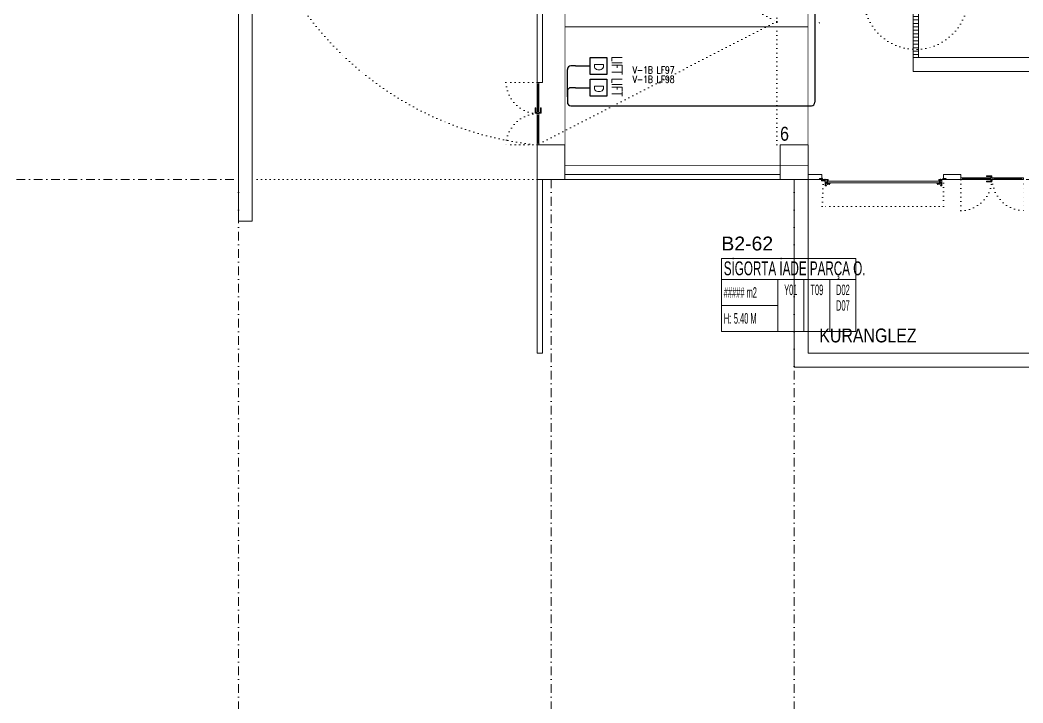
# Model space of a CAD drawing. Header units: metres. Extents: x -13621 to 152406, y -16073 to 22221.
# Drawn here: x -629 to 2259, y -1507 to 460 of the extents above; entities that cross this region are included whole.
import ezdxf
from ezdxf.enums import TextEntityAlignment as Align

# ---------------------------------------------------------------- set-up
doc = ezdxf.new("R2010")
doc.units = ezdxf.units.M
doc.header["$LTSCALE"] = 100
doc.header["$MEASUREMENT"] = 0
for name, pattern in [('DASHDOT2', [0.5, 0.25, -0.125, 0, -0.125]), ('DOT2', [0.125, 0, -0.125]), ('HIDDEN', [0.375, 0.25, -0.125]), ('HIDDEN2', [4.7625, 3.175, -1.5875])]:
    doc.linetypes.add(name, pattern=pattern)
doc.layers.get('0').update_dxf_attribs({"color": 9, "lineweight": 9})
for name, color, linetype, lineweight in [('00', 9, 'Continuous', 9), ('01', 9, 'Continuous', 9), ('06B', 9, 'Continuous', 9), ('06D', 9, 'Continuous', 9), ('10', 9, 'Continuous', 9), ('15', 9, 'Continuous', 9), ('20', 9, 'DOT2', 9), ('21', 9, 'Continuous', 9), ('21_mahal200', 9, 'Continuous', 9), ('24', 9, 'DASHDOT2', 9), ('Data  Tavan', 170, 'Continuous', 30), ('DATA YER', 30, 'Continuous', 30), ('E-DATA LIFT PRIZI', 7, 'Continuous', 30), ('E-YAZI', 7, 'Continuous', 30)]:
    doc.layers.add(name, color=color, linetype=linetype, lineweight=lineweight)
doc.styles.add('Arial', font='arial.ttf', dxfattribs={"height": 2.5})
doc.styles.add('E-YAZI', font='txttw.shx')
doc.styles.add('MuuM_TEXT-STANDART', font='ARIALN.TTF')

# ---------------------------------------------------------------- blocks, each defined once
blk = doc.blocks.new('p-akslar_yeni')
at = {"layer": '24'}
for points in [[(-2190, -8575), (6415, -8575)], [(6415, -8575), (6415, -11897.2)], [(7315, -8575), (7315, -11897.2)], [(8015, -8575), (8015, -11897.2)]]:
    blk.add_lwpolyline(points, dxfattribs=at)
blk = doc.blocks.new('E-DATA LIFT PRIZI')
at = {"layer": 'E-DATA LIFT PRIZI', "color": 2}
blk.add_line((0, 0), (0, 42), dxfattribs=at)
blk.add_lwpolyline([(-24.6, 89.6), (24.6, 89.6), (24.6, 42), (-24.6, 42)], close=True, dxfattribs=at)
at = {"layer": 'E-DATA LIFT PRIZI', "color": 2, "style": 'E-YAZI', "width": 0.7}
blk.add_text('LIFT', height=30, dxfattribs=at).set_placement((-28, 104.2))
at = {"layer": 'E-DATA LIFT PRIZI', "color": 2, "style": 'E-YAZI'}
blk.add_text('D', height=25.6, dxfattribs=at).set_placement((-8.8, 54.6))
blk = doc.blocks.new('2.bod.sitatik')
at = {"layer": '01'}
for points in [[(40, -8750), (0, -8750), (0, -2950), (40, -2950), (40, -8710), (40, -8710)], [(860, -8630), (940, -8630), (940, -8530), (860, -8530)], [(1560, -8630), (1640, -8630), (1640, -8530), (1560, -8530)]]:
    blk.add_lwpolyline(points, close=True, dxfattribs=at)
blk = doc.blocks.new('p-işyeri')
at = {"color": 0, "const_width": 2}
blk.add_lwpolyline([(200, 0), (200, 700), (-200, 700), (-200, 0)], close=True, dxfattribs=at)
blk = doc.blocks.new('P-KURANGLEZ')
at = {"layer": '01'}
blk.add_lwpolyline([(5355, -500), (5355, -540), (1600, -540), (1600, 0), (1640, 0), (1640, -500)], close=True, dxfattribs=at)
at = {"layer": '21', "style": 'MuuM_TEXT-STANDART'}
blk.add_text('KURANGLEZ', height=40, dxfattribs=at).set_placement((1672.4, -468.9))
blk = doc.blocks.new('p-ızgara')
at = {"layer": '06D'}
h = blk.add_hatch(dxfattribs=at)
h.set_pattern_fill('_USER', color=252, scale=10, angle=180, style=0, pattern_type=0)
h.set_pattern_definition([(180, (-7e-12, -8630), (-1e-15, -10), [])])
h.paths.add_polyline_path([(1942.5, -4975), (1942.5, -8278.5), (1957.5, -8278.5), (1957.5, -4975)])
blk.add_lwpolyline([(1942.5, -4975), (1942.5, -8278.5), (1957.5, -8278.5), (1957.5, -4975)], close=True, dxfattribs=at)
blk = doc.blocks.new('p-seksiyoonel kapı profil')
for p, q in [((-6.6, 4.1), (-6.8, 4.1)), ((-6.8, -13), (-6.8, 4.1)), ((-6.6, -13), (-6.6, 4.1)), ((-6.3, 4.4), (-6.3, 4.6)), ((-6.3, 4.6), (1, 4.6)), ((-6.3, 4.4), (1, 4.4)), ((-1.4, 1.3), (-1.8, 1.6)), ((-1.8, 1.6), (-1.8, -2.4)), ((-1.8, 1.6), (-1.8, -2.4)), ((-1.4, 1.3), (-1.4, -2.4)), ((-1.2, 1.2), (-1.2, -2.4)), ((-0.7, 1.6), (-1, 1.3)), ((-1, 1.3), (-1, -2.4)), ((-0.7, 1.6), (-0.7, -2.4)), ((-0.6, 1.6), (-0.6, -2.4)), ((0, 0), (33.9, 0)), ((0, 0), (0, 0)), ((1, 4.4), (1, 4.6)), ((1.3, 4.1), (1.5, 4.1)), ((1.3, 4.1), (1.3, 1.6)), ((1.5, 1.6), (1.3, 1.6)), ((1.5, 4.1), (1.5, 1.6)), ((-7.8, -4.2), (-7.8, -3.9)), ((-7.5, -3.9), (-7.8, -3.9)), ((-7.5, -4.2), (-7.8, -4.2)), ((-7.8, -4.2), (-7.1, -4.2)), ((-7.8, -4.2), (-7.8, -4.2)), ((-7.8, -6.5), (-7.8, -6.3)), ((-7.5, -6.3), (-7.8, -6.3)), ((-7.5, -6.5), (-7.8, -6.5)), ((-7.8, -6.6), (-7.8, -6.5)), ((-7.8, -6.6), (-7.1, -6.6)), ((-7.8, -8.9), (-7.8, -8.6)), ((-7.5, -8.6), (-7.8, -8.6)), ((-7.5, -8.9), (-7.8, -8.9)), ((-7.8, -8.9), (-7.1, -8.9)), ((-7.8, -8.9), (-7.8, -8.9)), ((-7.8, -11.3), (-7.8, -11)), ((-7.5, -11), (-7.8, -11)), ((-7.5, -11.3), (-7.8, -11.3)), ((-7.8, -11.3), (-7.1, -11.3)), ((-7.8, -11.3), (-7.8, -11.3)), ((-7.5, -3.9), (-6.8, -3.9)), ((-7.5, -4.2), (-7.5, -3.9)), ((-6.8, -4.2), (-7.5, -4.2)), ((-7.5, -6.3), (-6.8, -6.3)), ((-7.5, -6.5), (-7.5, -6.3)), ((-6.8, -6.5), (-7.5, -6.5)), ((-7.5, -8.6), (-6.8, -8.6)), ((-7.5, -8.9), (-7.5, -8.6)), ((-6.8, -8.9), (-7.5, -8.9)), ((-7.5, -11), (-6.8, -11)), ((-7.5, -11.3), (-7.5, -11)), ((-6.8, -11.3), (-7.5, -11.3)), ((-7.1, -3.4), (-6.8, -3.4)), ((-7.1, -3.6), (-7.1, -3.4)), ((-7.1, -3.6), (-7.1, -3.9)), ((-6.8, -3.6), (-7.1, -3.6)), ((-7.1, -4.2), (-7.1, -4.7)), ((-6.8, -4.7), (-7.1, -4.7)), ((-7.1, -5.8), (-6.8, -5.8)), ((-7.1, -6), (-7.1, -5.8)), ((-7.1, -6), (-7.1, -6.3)), ((-6.8, -6), (-7.1, -6)), ((-7.1, -6.5), (-7.1, -7.1)), ((-6.8, -7.1), (-7.1, -7.1)), ((-7.1, -8.1), (-6.8, -8.1)), ((-7.1, -8.4), (-7.1, -8.1)), ((-7.1, -8.4), (-7.1, -8.6)), ((-6.8, -8.4), (-7.1, -8.4)), ((-7.1, -8.9), (-7.1, -9.4)), ((-6.8, -9.4), (-7.1, -9.4)), ((-7.1, -10.5), (-6.8, -10.5)), ((-7.1, -10.7), (-7.1, -10.5)), ((-7.1, -10.7), (-7.1, -11)), ((-6.8, -10.7), (-7.1, -10.7)), ((-7.1, -11.3), (-7.1, -11.8)), ((-6.8, -11.8), (-7.1, -11.8)), ((-6.8, -3.6), (-6.8, -3.4)), ((-6.8, -3.6), (-6.8, -3.9)), ((-6.8, -4.7), (-6.8, -4.2)), ((-6.8, -6), (-6.8, -5.8)), ((-6.8, -6), (-6.8, -6.3)), ((-6.8, -7.1), (-6.8, -6.6)), ((-6.8, -8.4), (-6.8, -8.1)), ((-6.8, -8.4), (-6.8, -8.6)), ((-6.8, -9.4), (-6.8, -8.9)), ((-6.8, -10.7), (-6.8, -10.5)), ((-6.8, -10.7), (-6.8, -11)), ((-6.8, -11.8), (-6.8, -11.3)), ((-6.6, -13), (-6.8, -13)), ((-6.8, -13), (-6.8, -13)), ((-6.6, -3.9), (-3.5, -3.9)), ((-6.6, -4.2), (-3.5, -4.2)), ((-6.6, -6.3), (-3.5, -6.3)), ((-6.6, -6.5), (-3.5, -6.5)), ((-6.6, -8.7), (-3.5, -8.7)), ((-6.6, -8.9), (-3.5, -8.9)), ((-6.6, -11), (-3.5, -11)), ((-6.6, -11.3), (-3.5, -11.3)), ((-6.3, -13.3), (-6.3, -13.5)), ((-3.3, -13.3), (-6.3, -13.3)), ((-3.3, -13.5), (-6.3, -13.5)), ((-6.3, -13.5), (-5.7, -13.5)), ((-6.3, -13.5), (-6.3, -13.5)), ((-3.4, -4.3), (-6, -4.3)), ((-6, -6.1), (-6, -4.3)), ((-6, -4.7), (-6, -4.7)), ((-6, -5.5), (-6, -4.7)), ((-6, -5.7), (-6, -5.5)), ((-6, -5.7), (-6, -5.7)), ((-6, -6.1), (-3.4, -6.1)), ((-5.7, -13.5), (-5.5, -13.5)), ((-5.7, -13.5), (-5.7, -13.5)), ((-5.5, -13.5), (-5.5, -13.5)), ((-3.5, -3.9), (-3.5, -4.2)), ((-3.5, -6.3), (-3.5, -6.5)), ((-3.5, -8.7), (-3.5, -8.9)), ((-3.5, -11), (-3.5, -11.3)), ((-3.4, -6.1), (-3.4, -4.3)), ((-2.1, -4.4), (-3.4, -4.4)), ((-3.4, -6), (-0.6, -6)), ((-3.3, -13.3), (-3.3, -13.5)), ((-2.1, -2.5), (-2.1, -2.4)), ((-2.1, -2.4), (-0.6, -2.4)), ((-2.1, -2.5), (-0.6, -2.5)), ((-2.1, -4.8), (-2.1, -2.5)), ((-2.1, -4.8), (-0.6, -4.8)), ((-1.6, -3.4), (-1.7, -3.6)), ((-1.7, -3.6), (-1.7, -3.7)), ((-1.7, -3.6), (-1.7, -3.8)), ((-1.7, -3.7), (-1.7, -3.9)), ((-1.7, -3.8), (-1.6, -3.9)), ((-1.7, -3.9), (-1.6, -4)), ((-1.4, -3.3), (-1.6, -3.3)), ((-1.6, -3.3), (-1.6, -3.4)), ((-1.6, -3.8), (-1.4, -3.6)), ((-1.6, -3.9), (-1.5, -4)), ((-1.6, -4), (-1.5, -4.1)), ((-1.5, -4), (-1.4, -4)), ((-1.5, -4.1), (-1.4, -4.1)), ((-1.3, -3.2), (-1.4, -3.3)), ((-1.4, -3.3), (-1.4, -3.6)), ((-1.4, -4), (-1.2, -4.1)), ((-1.4, -4.1), (-1.2, -4.1)), ((-1.2, -3.2), (-1.3, -3.2)), ((-1.2, -3.2), (-1.2, -3.5)), ((-1, -3.3), (-1.2, -3.2)), ((-1.2, -4.1), (-1.1, -4)), ((-1.2, -4.1), (-1.1, -4.1)), ((-1.1, -4), (-1, -4)), ((-1.1, -4.1), (-1, -4.1)), ((-1, -3.3), (-1, -3.6)), ((-0.9, -3.3), (-1, -3.3)), ((-1, -3.6), (-0.8, -3.8)), ((-1, -4), (-0.9, -3.9)), ((-1, -4.1), (-0.9, -4)), ((-0.8, -3.4), (-0.9, -3.3)), ((-0.9, -3.9), (-0.8, -3.8)), ((-0.9, -4), (-0.8, -3.9)), ((-0.8, -3.6), (-0.8, -3.4)), ((-0.8, -3.7), (-0.8, -3.6)), ((-0.8, -3.8), (-0.8, -3.6)), ((-0.8, -3.9), (-0.8, -3.7)), ((-0.1, 0), (-0.6, 0)), ((-0.6, -2), (-0.6, 0)), ((-0.6, -0.6), (-0.6, -0.7)), ((-0.6, -1.7), (-0.6, -1.7)), ((-0.6, -2), (-0.1, -2)), ((-0.6, -2), (-0.6, -2.4)), ((-0.6, -2.4), (-0.6, -2.5)), ((-0.6, -2.4), (-0.1, -2.4)), ((-0.6, -2.5), (-0.6, -2.5)), ((-0.6, -3.2), (-0.6, -2.5)), ((-0.6, -2.5), (-0.2, -2.5)), ((-0.6, -4.8), (-0.6, -3.2)), ((-0.6, -3.2), (-0.5, -3.2)), ((-0.6, -5.8), (-0.6, -4.8)), ((-0.6, -4.8), (-0.5, -4.8)), ((-0.6, -4.8), (-0.6, -5.3)), ((-0.1, -5.3), (-0.6, -5.3)), ((-0.6, -9.6), (-0.6, -5.3)), ((-0.6, -5.8), (-0.6, -5.8)), ((-0.6, -6), (-0.6, -5.8)), ((-0.1, -9.6), (-0.6, -9.6)), ((-0.5, -3.2), (-0.4, -3.2)), ((-0.5, -4.8), (-0.5, -3.2)), ((-0.4, -4.8), (-0.5, -4.8)), ((-0.4, -3.1), (-0.3, -2.9)), ((-0.4, -3.2), (-0.4, -3.1)), ((-0.3, -4.8), (-0.4, -4.8)), ((-0.3, -2.7), (-0.2, -2.5)), ((-0.3, -2.9), (-0.3, -2.7)), ((-0.2, -4.8), (-0.3, -4.8)), ((-0.3, -4.8), (-0.3, -4.8)), ((-0.2, -2.5), (-0.2, -2.5)), ((-0.2, -2.5), (-0.1, -2.5)), ((-0.1, -4.8), (-0.2, -4.8)), ((-0.2, -4.8), (-0.2, -4.8)), ((-0.1, -5.8), (-0.2, -5.8)), ((-0.2, -5.8), (0.4, -5.8)), ((-0.1, -0.2), (-0.1, 0)), ((-0.1, -0.2), (0, -0.2)), ((-0.1, -5.3), (-0.1, -0.2)), ((-0.1, -2.5), (-0.1, -2.4)), ((-0.1, -2.5), (-0.1, -2.5)), ((-0.1, -4.8), (-0.1, -4.8)), ((-0.1, -4.8), (-0.1, -4.8)), ((-0.1, -5.3), (0, -5.3)), ((-0.1, -5.8), (-0.1, -5.3)), ((0.4, -5.8), (-0.1, -5.8)), ((0.1, -5.8), (-0.1, -5.8)), ((-0.1, -9.6), (-0.1, -5.8)), ((33.9, 0), (0, 0)), ((0, 0), (0, -0.4)), ((0, -0.4), (0, -0.5)), ((0, -0.5), (0, -0.6)), ((0, -0.6), (0, -0.6)), ((0, -0.6), (0, -0.9)), ((0, -0.9), (0, -0.9)), ((0, -0.9), (0, -0.9)), ((0, -0.9), (0, -1.5)), ((0, -1.5), (0, -1.6)), ((0, -1.6), (0, -2.1)), ((0, -2.1), (0, -2.2)), ((0, -2.2), (0, -2.3)), ((0, -2.3), (0, -2.7)), ((0, -2.7), (0, -3.1)), ((0, -3.1), (0, -3.2)), ((0, -3.2), (0, -3.4)), ((0, -3.4), (0, -4.5)), ((0, -4.5), (0, -4.5)), ((0, -4.5), (0, -4.5)), ((0, -4.5), (0, -4.8)), ((0, -4.8), (0, -4.8)), ((0, -4.8), (0, -4.9)), ((0, -4.9), (0, -5.1)), ((0, -5.1), (0, -5.4)), ((0, -5.4), (33.9, -5.4)), ((0.1, -5.8), (0.1, -5.4)), ((0.1, -5.8), (0.1, -5.9)), ((0.3, -5.8), (0.1, -5.8)), ((0.1, -5.8), (0.2, -5.8)), ((0.4, -5.9), (0.1, -5.9)), ((0.1, -5.9), (0.4, -5.9)), ((0.4, -6.6), (0.1, -6.6)), ((0.1, -7.6), (0.4, -7.6)), ((0.1, -8.7), (0.1, -8.3)), ((0.4, -8.3), (0.1, -8.3)), ((2.2, -8.7), (0.1, -8.7)), ((0.3, -5.8), (0.3, -5.4)), ((0.3, -5.8), (0.4, -5.8)), ((0.4, -5.4), (0.4, -5.5)), ((0.4, -5.8), (0.4, -5.4)), ((0.4, -5.5), (0.4, -5.5)), ((0.4, -5.5), (0.4, -5.6)), ((0.4, -5.6), (0.4, -5.7)), ((0.4, -5.7), (0.4, -5.8)), ((0.4, -8.4), (0.4, -5.8)), ((3.9, -5.8), (0.4, -5.8)), ((0.4, -8.4), (0.4, -5.8)), ((0.4, -5.8), (0.4, -5.8)), ((3.9, -8.4), (0.4, -8.4)), ((0.4, -8.4), (0.4, -8.4)), ((0.9, -7.1), (0.9, -7.2)), ((1, -7.1), (0.9, -7.1)), ((0.9, -7.2), (1, -7.4)), ((1, -7.4), (1.1, -7.6)), ((1.1, -7.6), (1.2, -7.8)), ((1.1, -9.2), (1.1, -8.7)), ((1.2, -9.2), (1.1, -9.2)), ((1.1, -9.2), (1.1, -9.2)), ((1.1, -9.2), (1.2, -9.2)), ((1.1, -9.2), (1.1, -9.2)), ((1.1, -9.2), (1.1, -9.2)), ((1.2, -9.2), (1.1, -9.2)), ((1.3, -6.8), (1.2, -7)), ((1.2, -7), (1.2, -7.2)), ((1.2, -7.2), (1.3, -7.4)), ((1.2, -7.8), (1.3, -8)), ((1.2, -9.2), (1.2, -8.7)), ((1.2, -9.2), (1.4, -9.2)), ((1.4, -9.2), (1.2, -9.2)), ((1.6, -9.2), (1.2, -9.2)), ((1.2, -9.2), (1.2, -9.2)), ((1.4, -6.4), (1.3, -6.6)), ((1.3, -6.6), (1.3, -6.8)), ((1.3, -7.1), (1.4, -6.9)), ((1.4, -7.3), (1.3, -7.1)), ((1.3, -7.4), (1.3, -7.6)), ((1.3, -7.6), (1.5, -7.8)), ((1.3, -8), (1.5, -8.1)), ((1.6, -6.2), (1.4, -6.4)), ((1.6, -6.5), (1.4, -6.6)), ((1.4, -6.7), (1.4, -6.6)), ((1.4, -6.6), (1.5, -6.9)), ((1.5, -6.6), (1.4, -6.6)), ((1.4, -6.9), (1.4, -6.7)), ((1.4, -6.9), (1.4, -6.7)), ((1.4, -7.1), (1.4, -6.9)), ((1.4, -7.3), (1.4, -7.1)), ((1.5, -7.5), (1.4, -7.3)), ((1.4, -7.5), (1.4, -7.3)), ((1.5, -7.7), (1.4, -7.5)), ((1.4, -9.2), (1.7, -9.2)), ((1.4, -9.2), (1.4, -9.2)), ((1.6, -9.2), (1.4, -9.2)), ((1.5, -6.5), (1.7, -6.3)), ((1.5, -6.6), (1.6, -6.5)), ((1.5, -6.6), (1.5, -6.5)), ((1.5, -6.6), (1.6, -6.5)), ((1.5, -6.9), (1.5, -6.6)), ((1.5, -6.9), (1.5, -7.2)), ((1.6, -7.1), (1.5, -6.9)), ((1.5, -7.2), (1.5, -7.2)), ((1.5, -7.2), (1.5, -7.5)), ((1.5, -7.7), (1.5, -7.5)), ((1.5, -7.5), (1.5, -7.8)), ((1.5, -7.7), (1.5, -7.7)), ((1.5, -7.8), (1.6, -8)), ((1.6, -7.8), (1.5, -7.8)), ((1.5, -7.8), (1.8, -7.9)), ((1.5, -8.1), (1.7, -8.2)), ((1.7, -6.1), (1.6, -6.2)), ((1.6, -6.5), (1.7, -6.3)), ((1.6, -6.5), (2, -6.3)), ((1.9, -6.3), (1.6, -6.5)), ((1.6, -6.8), (1.7, -6.7)), ((1.6, -6.9), (1.6, -6.8)), ((1.6, -7.1), (1.6, -6.9)), ((1.6, -7.2), (1.6, -7.1)), ((1.6, -7.2), (1.6, -7.1)), ((1.6, -7.5), (1.6, -7.2)), ((1.6, -7.3), (1.6, -7.2)), ((1.6, -7.4), (1.6, -7.3)), ((1.7, -7.6), (1.6, -7.4)), ((1.6, -7.8), (1.6, -7.5)), ((1.7, -7.9), (1.6, -7.8)), ((1.7, -7.9), (1.6, -7.8)), ((1.9, -7.9), (1.6, -7.8)), ((1.6, -8), (1.8, -8.1)), ((1.7, -9.2), (1.6, -9.2)), ((1.9, -6), (1.7, -6.1)), ((1.7, -6.3), (1.9, -6.2)), ((1.7, -6.3), (1.8, -6.2)), ((1.7, -6.6), (1.8, -6.4)), ((1.7, -6.7), (1.7, -6.6)), ((1.8, -7.7), (1.7, -7.6)), ((1.9, -8), (1.7, -7.9)), ((1.8, -8), (1.7, -7.9)), ((1.7, -8.2), (1.9, -8.3)), ((1.7, -9.2), (1.7, -8.7)), ((1.7, -9.2), (1.9, -9.2)), ((1.9, -9.2), (1.7, -9.2)), ((2, -9.2), (1.7, -9.2)), ((1.8, -6.2), (2, -6.1)), ((1.8, -6.4), (1.9, -6.4)), ((1.8, -7.8), (1.8, -7.7)), ((1.9, -7.9), (1.8, -7.8)), ((1.8, -7.9), (2.1, -8)), ((2, -8.1), (1.8, -8)), ((1.8, -8.1), (1.9, -8.2)), ((2.1, -5.9), (1.9, -6)), ((1.9, -6.2), (2.1, -6.1)), ((2, -6.2), (1.9, -6.3)), ((1.9, -6.4), (2, -6.3)), ((2, -7.9), (1.9, -7.9)), ((2.1, -8), (1.9, -7.9)), ((2.1, -8.1), (1.9, -8)), ((1.9, -8.2), (2.1, -8.3)), ((1.9, -8.3), (2.1, -8.3)), ((2.1, -9.2), (1.9, -9.2)), ((1.9, -9.2), (1.9, -9.2)), ((2, -9.2), (1.9, -9.2)), ((2.4, -5.9), (2, -6.2)), ((2, -6.1), (2.2, -6)), ((2, -6.3), (2.1, -6.2)), ((2, -6.3), (2.1, -6.2)), ((2, -6.9), (2.1, -6.8)), ((2.1, -6.9), (2, -7.1)), ((2, -7.1), (2, -6.9)), ((2, -7.1), (2, -7.2)), ((2, -7.2), (2, -7.1)), ((2, -7.2), (2.1, -7.3)), ((2, -7.4), (2, -7.2)), ((2.1, -7.5), (2, -7.4)), ((2.1, -8), (2, -7.9)), ((2.2, -8.2), (2, -8.1)), ((2.1, -9.2), (2, -9.2)), ((2.3, -5.9), (2.1, -5.9)), ((2.1, -6.2), (2.4, -5.9)), ((2.1, -6.1), (2.3, -6)), ((2.1, -6.2), (2.2, -6.1)), ((2.1, -6.8), (2.2, -6.6)), ((2.3, -6.7), (2.1, -6.8)), ((2.1, -6.8), (2.1, -6.9)), ((2.1, -7.3), (2.2, -7.5)), ((2.3, -7.6), (2.1, -7.5)), ((2.1, -8), (2.1, -8)), ((2.1, -8), (2.1, -8)), ((2.1, -8), (2.4, -8.1)), ((2.4, -8.1), (2.1, -8)), ((2.3, -8), (2.1, -8)), ((2.3, -8.2), (2.1, -8.1)), ((2.1, -8.3), (2.4, -8.3)), ((2.1, -8.3), (2.2, -8.3)), ((2.1, -9.2), (2.1, -8.7)), ((2.1, -9.2), (2.1, -9.2)), ((2.2, -6), (2.3, -6)), ((2.2, -6.1), (2.3, -6.1)), ((2.2, -6.6), (2.3, -6.5)), ((2.2, -7.5), (2.3, -7.5)), ((2.5, -8.2), (2.2, -8.2)), ((2.2, -8.7), (2.2, -8.4)), ((4.6, -8.7), (2.2, -8.7)), ((2.4, -5.9), (2.3, -5.9)), ((2.3, -6), (2.3, -6)), ((2.3, -6.1), (2.5, -6.1)), ((2.3, -6.5), (2.5, -6.5)), ((2.5, -6.6), (2.3, -6.6)), ((2.4, -6.6), (2.3, -6.7)), ((2.3, -7.5), (2.5, -7.6)), ((2.3, -7.6), (2.5, -7.6)), ((2.4, -7.7), (2.3, -7.6)), ((2.4, -8.1), (2.3, -8)), ((2.5, -8.2), (2.3, -8.2)), ((2.5, -5.9), (2.4, -5.9)), ((2.4, -5.9), (2.4, -5.9)), ((2.4, -5.9), (2.7, -6.1)), ((2.5, -6.6), (2.4, -6.6)), ((2.6, -7.7), (2.4, -7.7)), ((2.4, -8.1), (2.6, -8.2)), ((2.7, -8.2), (2.4, -8.1)), ((2.5, -8.1), (2.4, -8.1)), ((2.4, -8.3), (2.6, -8.3)), ((2.7, -5.9), (2.5, -5.9)), ((2.5, -6), (2.7, -6)), ((2.5, -6.1), (2.6, -6.1)), ((2.5, -6.5), (2.6, -6.5)), ((2.5, -6.5), (2.5, -6.5)), ((2.5, -6.5), (2.7, -6.6)), ((2.5, -6.5), (2.6, -6.5)), ((2.5, -6.5), (2.6, -6.5)), ((2.7, -6.6), (2.5, -6.6)), ((2.7, -6.6), (2.5, -6.6)), ((2.5, -7.6), (2.7, -7.6)), ((2.5, -7.6), (2.6, -7.6)), ((2.7, -7.6), (2.5, -7.7)), ((2.6, -7.7), (2.5, -7.7)), ((2.5, -7.7), (2.5, -7.7)), ((2.6, -7.7), (2.5, -7.7)), ((2.7, -8.1), (2.5, -8.1)), ((2.5, -8.2), (2.5, -8.2)), ((2.6, -6.1), (2.7, -6.1)), ((2.6, -6.5), (2.8, -6.6)), ((2.6, -6.5), (2.8, -6.5)), ((2.6, -6.5), (2.7, -6.5)), ((2.6, -7.6), (2.8, -7.5)), ((2.8, -7.6), (2.6, -7.7)), ((2.8, -7.6), (2.6, -7.7)), ((2.7, -7.7), (2.6, -7.7)), ((2.7, -8.2), (2.6, -8.2)), ((2.6, -8.3), (2.7, -8.3)), ((2.9, -6), (2.7, -5.9)), ((2.7, -6), (2.9, -6.1)), ((2.7, -6.1), (2.9, -6.1)), ((2.7, -6.1), (3, -6.2)), ((2.7, -6.5), (2.9, -6.6)), ((2.7, -6.6), (2.7, -6.6)), ((2.8, -6.7), (2.7, -6.6)), ((2.7, -6.6), (2.8, -6.7)), ((2.8, -7.5), (2.7, -7.6)), ((2.7, -7.6), (2.7, -7.6)), ((2.9, -7.6), (2.7, -7.7)), ((2.8, -8.1), (2.7, -8.1)), ((2.9, -8.2), (2.7, -8.3)), ((2.8, -8.2), (2.7, -8.2)), ((2.7, -8.3), (2.7, -8.3)), ((2.8, -6.5), (2.9, -6.6)), ((2.8, -6.7), (2.8, -6.6)), ((2.8, -6.6), (2.9, -6.7)), ((2.9, -6.8), (2.8, -6.7)), ((2.8, -6.7), (2.9, -6.7)), ((2.9, -7.4), (2.8, -7.5)), ((2.8, -7.6), (2.8, -7.5)), ((2.8, -7.5), (2.8, -7.5)), ((2.8, -7.5), (2.9, -7.5)), ((2.9, -7.5), (2.8, -7.6)), ((2.9, -7.5), (2.8, -7.6)), ((3.1, -7.9), (2.8, -8.2)), ((2.9, -8), (2.8, -8.1)), ((2.9, -8.1), (2.8, -8.2)), ((3.1, -6.1), (2.9, -6)), ((2.9, -6.1), (3.1, -6.2)), ((2.9, -6.1), (3, -6.2)), ((2.9, -6.6), (3, -6.7)), ((2.9, -6.6), (3, -6.7)), ((2.9, -6.7), (3, -6.8)), ((3, -6.9), (2.9, -6.8)), ((2.9, -7.5), (3, -7.3)), ((3, -7.4), (2.9, -7.5)), ((3, -7.4), (2.9, -7.5)), ((3, -7.5), (2.9, -7.6)), ((3.3, -8), (2.9, -8.2)), ((3.1, -8), (2.9, -8.1)), ((3, -8), (2.9, -8)), ((3, -6.2), (3.1, -6.2)), ((3, -6.2), (3, -6.2)), ((3, -6.2), (3.3, -6.3)), ((3, -6.7), (3.1, -6.9)), ((3, -6.7), (3, -6.9)), ((3, -6.8), (3.1, -6.9)), ((3, -7.1), (3, -6.9)), ((3, -6.9), (3.1, -7)), ((3, -7.2), (3, -7.1)), ((3.1, -7.1), (3, -7.3)), ((3, -7.3), (3, -7.2)), ((3.1, -7.2), (3, -7.4)), ((3, -7.3), (3, -7.4)), ((3.1, -7.4), (3, -7.5)), ((3.1, -7.9), (3, -8)), ((3.2, -6.2), (3.1, -6.1)), ((3.1, -6.2), (3.3, -6.3)), ((3.1, -6.2), (3.2, -6.3)), ((3.1, -6.9), (3.1, -7.1)), ((3.1, -6.9), (3.2, -7)), ((3.2, -7), (3.1, -7.2)), ((3.1, -7), (3.1, -7.2)), ((3.1, -7.2), (3.1, -7.4)), ((3.2, -7.8), (3.1, -7.9)), ((3.3, -7.8), (3.1, -7.9)), ((3.3, -7.9), (3.1, -8)), ((3.2, -6.3), (3.3, -6.4)), ((3.3, -7.7), (3.2, -7.8)), ((3.3, -6.2), (3.4, -6.4)), ((3.3, -6.3), (3.5, -6.4)), ((3.3, -6.4), (3.4, -6.5)), ((3.4, -7.6), (3.3, -7.7)), ((3.6, -7.6), (3.3, -7.8)), ((3.5, -7.7), (3.3, -8)), ((3.4, -7.8), (3.3, -7.9)), ((3.4, -6.5), (3.4, -6.6)), ((3.4, -6.6), (3.5, -6.7)), ((3.5, -7.5), (3.4, -7.6)), ((3.5, -6.4), (3.5, -6.7)), ((3.5, -6.5), (3.6, -6.9)), ((3.5, -6.7), (3.6, -6.9)), ((3.5, -6.7), (3.5, -6.9)), ((3.5, -6.7), (3.6, -7)), ((3.5, -6.9), (3.6, -7)), ((3.6, -7.3), (3.5, -7.4)), ((3.5, -7.4), (3.5, -7.5)), ((3.5, -7.6), (3.5, -7.7)), ((3.6, -6.9), (3.6, -7.3)), ((3.6, -6.9), (3.6, -7.1)), ((3.6, -7), (3.6, -7.1)), ((3.6, -7), (3.6, -7)), ((3.6, -7), (3.6, -7.3)), ((3.6, -7.1), (3.6, -7.2)), ((3.6, -7.1), (3.6, -7.3)), ((3.6, -7.3), (3.6, -7.4)), ((3.6, -7.3), (3.6, -7.6)), ((3.9, -5.5), (3.9, -5.4)), ((3.9, -5.6), (3.9, -5.5)), ((3.9, -5.5), (3.9, -5.5)), ((3.9, -5.7), (3.9, -5.6)), ((3.9, -5.8), (3.9, -5.7)), ((3.9, -8.4), (3.9, -5.8)), ((3.9, -5.8), (4, -5.8)), ((3.9, -7.6), (6.1, -7.6)), ((3.9, -8.3), (6.1, -8.3)), ((3.9, -9.2), (3.9, -8.7)), ((3.9, -9.2), (4, -9.2)), ((4, -9.2), (3.9, -9.2)), ((4.1, -9.2), (3.9, -9.2)), ((4, -5.8), (4, -5.4)), ((4, -5.8), (4, -7.6)), ((8.9, -5.8), (4, -5.8)), ((4.1, -9.2), (4, -9.2)), ((4, -9.2), (4.1, -9.2)), ((4, -9.2), (4, -9.2)), ((4.1, -9.2), (4.1, -8.7)), ((4.1, -9.2), (4.4, -9.2)), ((4.4, -9.2), (4.1, -9.2)), ((4.6, -9.2), (4.1, -9.2)), ((4.1, -9.2), (4.1, -9.2)), ((4.4, -9.2), (4.6, -9.2)), ((4.4, -9.2), (4.4, -9.2)), ((4.6, -9.2), (4.4, -9.2)), ((4.6, -8.3), (4.6, -9.7)), ((5.7, -9.7), (4.6, -9.7)), ((5.7, -9.7), (5.7, -8.3)), ((5.9, -8.7), (5.7, -8.7)), ((5.9, -8.7), (5.9, -8.3)), ((6.1, -7.6), (6.1, -8.3)), ((6.1, -7.6), (6.6, -7.6)), ((6.1, -8.3), (6.6, -8.3)), ((6.3, -7.6), (6.3, -5.8)), ((8, -5.8), (6.6, -5.8)), ((6.6, -5.8), (8.1, -5.8)), ((6.6, -7.6), (6.6, -8.3)), ((6.8, -5.8), (6.8, -5.9)), ((7.8, -5.9), (6.8, -5.9)), ((6.8, -5.9), (7.8, -5.9)), ((7.8, -5.9), (7.8, -5.8)), ((8.9, -5.8), (8.9, -5.4))]:
    blk.add_line(p, q)
for centre, radius, start, end in [((-6.3, 4.1), 0.473, 90, 180), ((-6.3, 4.1), 0.236, 90, 180), ((-1.2, 1.5), 0.295, 225, 269.1856), ((-1.2, 1.5), 0.295, 270.3711, 314.3764), ((1, 4.1), 0.473, 0, 90), ((1, 4.1), 0.236, 0, 90), ((-6.8, -3.9), 0.0295, 180, 258.463), ((-6.8, -4.2), 0.0295, 101.537, 180), ((-6.8, -6.3), 0.0295, 180, 258.463), ((-6.8, -6.6), 0.0295, 101.537, 180), ((-6.8, -8.6), 0.0295, 180, 258.463), ((-6.8, -8.9), 0.0295, 101.537, 180), ((-6.8, -11), 0.0295, 180, 258.463), ((-6.8, -11.3), 0.0295, 101.537, 180), ((-6.3, -13), 0.473, 180, 270), ((-6.3, -13), 0.473, 180, 270), ((-6.3, -13), 0.236, 180, 270), ((-1.2, -3.8), 0.295, 90.8144, 135), ((-1.2, -3.8), 0.295, 45.6236, 89.6289), ((-0.1, -5.3), 0.472, 180, 270), ((-0.1, -5.8), 0.0295, 180, 270), ((0.1, -7.1), 0.502, 90, 116.3511), ((0.1, -7.1), 0.502, 243.6489, 270), ((0.1, -5.9), 0.0177, 180, 270), ((6.6, -5.8), 0.0295, 180, 270), ((6.8, -5.9), 0.0177, 180, 270), ((7.8, -5.9), 0.0177, 270, 0), ((8, -5.8), 0.0295, 270, 0)]:
    blk.add_arc(centre, radius, start, end)
blk = doc.blocks.new('çelik dübel')
at = {"layer": '10', "linetype": 'HIDDEN', "ltscale": 7}
for p, q in [((-87, -2), (-85, 2)), ((-85, -6), (-85, 2)), ((-68, 2), (-85, 2)), ((-75, -6), (-75, 2)), ((-70, -6), (-70, 2)), ((-68, 3), (-58, 2)), ((-68, -7), (-68, 3)), ((-58, -6), (-58, 2)), ((-53, 2), (-58, 2)), ((-8, 2), (-58, 2)), ((-53, -6), (-53, 2)), ((-25, -6), (-25, 2)), ((-25, -6), (-24, 2)), ((-23, -6), (-22, 2)), ((-21, -6), (-20, 2)), ((-19, -6), (-18, 2)), ((-17, -6), (-16, 2)), ((-85, -6), (-87, -2)), ((-68, -6), (-85, -6)), ((-68, -7), (-58, -6)), ((-53, -5), (-58, -5)), ((-8, -6), (-58, -6))]:
    blk.add_line(p, q, dxfattribs=at)
at = {"layer": '10', "linetype": 'Continuous'}
for p, q in [((-15, -6), (-14, 2)), ((-13, -6), (-12, 2)), ((-11, -6), (-10, 1)), ((-10, -9), (-10, 5)), ((-9, 5), (-10, 5)), ((-9, -9), (-9, 5)), ((-8, 2), (-8, 3)), ((-8, -4), (-8, 0)), ((-5, 4), (-7, 4)), ((-5, 1), (-7, 1)), ((-4, 2), (-4, 3)), ((-1, 2), (-4, 2)), ((-4, -4), (-4, 0)), ((-3, -6), (-2, 2)), ((-1, -6), (0, 1)), ((0, -5), (0, 1)), ((-9, -9), (-10, -9)), ((-8, -6), (-8, -7)), ((-5, -5), (-7, -5)), ((-5, -8), (-7, -8)), ((-4, -6), (-4, -7)), ((-1, -6), (-4, -6))]:
    blk.add_line(p, q, dxfattribs=at)
at = {"layer": '10', "color": 4}
for p, q in [((-10, 3), (-10, 5)), ((-10, -7), (-10, -9))]:
    blk.add_line(p, q, dxfattribs=at)
at = {"layer": '10', "linetype": 'HIDDEN'}
for points in [[(-68, 1), (-67, 0), (-67, 0), (-67, 0), (-66, -1), (-66, -1), (-66, -2), (-65, -2), (-65, -3), (-65, -3), (-65, -3), (-65, -3), (-64, -4), (-64, -4), (-64, -3), (-64, -3), (-63, -3), (-63, -3), (-63, -3), (-63, -2), (-62, -2), (-62, -2), (-62, -1), (-62, -1), (-61, -1), (-61, -1), (-61, -1), (-61, 0), (-61, 0), (-60, -1), (-60, -1), (-60, -1), (-60, -1), (-60, -1), (-60, -2), (-59, -2), (-59, -3), (-59, -3), (-59, -3), (-58, -3), (-58, -3)], [(-68, 0), (-68, 0), (-68, 0), (-68, -1), (-68, -1), (-68, -1), (-68, -1), (-68, -1), (-68, -1), (-68, -1), (-68, -1), (-68, -1), (-67, -1), (-67, -1), (-67, -1), (-67, -1), (-67, -1), (-67, -1), (-67, -1), (-67, -1), (-67, -1), (-67, -1), (-67, -1), (-67, -1), (-67, -1), (-67, -1), (-67, -1), (-67, -2), (-67, -2), (-67, -2), (-67, -2), (-67, -2), (-67, -2), (-67, -2), (-67, -2), (-67, -2), (-67, -2), (-67, -2), (-67, -2), (-67, -2), (-67, -2), (-67, -2), (-67, -2), (-66, -2), (-66, -3), (-66, -3), (-66, -3), (-66, -3), (-66, -3), (-66, -3), (-66, -3), (-66, -3), (-66, -3), (-66, -3), (-66, -3), (-66, -3), (-66, -3), (-66, -3), (-66, -3), (-66, -3), (-66, -3), (-66, -4), (-66, -4), (-66, -4), (-66, -4), (-66, -4), (-66, -4), (-66, -4), (-66, -4), (-66, -4), (-66, -4), (-66, -4), (-65, -4), (-65, -4), (-65, -4), (-65, -4), (-65, -4), (-65, -4), (-65, -4), (-65, -4), (-65, -4), (-65, -4), (-65, -4), (-65, -4), (-65, -4), (-65, -4), (-65, -5), (-65, -5), (-65, -5), (-64, -5), (-64, -5), (-64, -5), (-64, -5), (-64, -5), (-64, -5), (-64, -5), (-64, -5), (-64, -5), (-64, -5), (-64, -4), (-64, -4), (-64, -4), (-64, -4), (-64, -4), (-64, -4), (-63, -4), (-63, -4), (-63, -4), (-63, -4), (-63, -4), (-63, -4), (-63, -4), (-63, -4), (-63, -4), (-63, -4), (-63, -4), (-63, -4), (-63, -4), (-63, -4), (-63, -4), (-63, -4), (-63, -4), (-63, -4), (-63, -4), (-63, -4), (-63, -4), (-63, -4), (-63, -4), (-63, -4), (-62, -4), (-62, -4), (-62, -3), (-62, -3), (-62, -3), (-62, -3), (-62, -3), (-62, -3), (-62, -3), (-62, -3), (-62, -3), (-62, -3), (-62, -3), (-62, -3), (-62, -3), (-62, -3), (-62, -3), (-62, -3), (-62, -3), (-62, -3), (-62, -3), (-62, -3), (-62, -3), (-62, -3), (-62, -3), (-62, -3), (-62, -3), (-62, -2), (-61, -2), (-61, -2), (-61, -2), (-61, -2), (-61, -2), (-61, -2), (-61, -2), (-61, -2), (-61, -2), (-61, -2), (-61, -2), (-61, -2), (-61, -2), (-61, -2), (-61, -2), (-61, -2), (-61, -2), (-61, -2), (-61, -2), (-61, -2), (-61, -2), (-61, -2), (-61, -2), (-61, -2), (-61, -2), (-61, -2), (-61, -2), (-61, -2), (-61, -2), (-61, -2), (-61, -2), (-61, -2), (-61, -2), (-61, -2), (-61, -2), (-61, -2), (-61, -2), (-61, -2), (-61, -2), (-61, -2), (-61, -2), (-61, -2), (-61, -2), (-60, -2), (-60, -2), (-60, -2), (-60, -2), (-60, -3), (-60, -3), (-60, -3), (-60, -3), (-60, -3), (-60, -3), (-60, -3), (-60, -3), (-60, -3), (-60, -3), (-60, -3), (-60, -3), (-60, -3), (-60, -3), (-60, -3), (-60, -3), (-60, -3), (-60, -3), (-60, -4), (-60, -4), (-60, -4), (-60, -4), (-60, -4), (-60, -4), (-59, -4), (-59, -4), (-59, -4), (-59, -4), (-59, -4), (-59, -4), (-59, -4), (-59, -4), (-59, -4), (-59, -4), (-58, -4), (-58, -4), (-58, -5)]]:
    blk.add_lwpolyline(points, dxfattribs=at)
at = {"layer": '10', "linetype": 'Continuous'}
for centre, start, end in [((-7, 3), 90, 180), ((-7, 2), 180, 270), ((-7, 0), 90, 180), ((-5, 3), 0, 90), ((-5, 2), 270, 0), ((-5, 0), 0, 90), ((-1, 1), 0, 90), ((-7, -4), 180, 270), ((-7, -6), 90, 180), ((-7, -7), 180, 270), ((-5, -4), 270, 0), ((-5, -6), 0, 90), ((-5, -7), 270, 0), ((-1, -5), 270, 0)]:
    blk.add_arc(centre, 1, start, end, dxfattribs=at)
blk = doc.blocks.new('dsa')
at = {"layer": '10'}
for p, q in [((61905.8, 2715.5, 0), (61905.8, 2715.2, 0)), ((61905.8, 2715.2, 0), (61907.6, 2715.2, 0)), ((61907.4, 2715.6, 0), (61906, 2715.6, 0)), ((61906.2, 2715.8, 0), (61906.3, 2715.9, 0)), ((61906.2, 2715.8, 0), (61907.2, 2715.8, 0)), ((61906.2, 2715.8, 0), (61906.2, 2715.8, 0)), ((61906.2, 2715.8, 0), (61906.2, 2715.8, 0)), ((61906.2, 2715.7, 0), (61906.2, 2715.8, 0)), ((61906.2, 2715.6, 0), (61907.2, 2715.7, 0)), ((61906.2, 2715.6, 0), (61906.2, 2715.7, 0)), ((61906.2, 2715.7, 0), (61906.2, 2715.7, 0)), ((61906.2, 2715.6, 0), (61906.2, 2715.6, 0)), ((61906.2, 2715.6, 0), (61906.2, 2715.6, 0)), ((61906.2, 2715.2, 0), (61907.2, 2715.2, 0)), ((61906.2, 2715.1, 0), (61906.2, 2715.2, 0)), ((61906.2, 2715, 0), (61906.2, 2710.5, 0)), ((61906.7, 2715.9, 0), (61906.3, 2715.9, 0)), ((61906.3, 2715.5, 0), (61906.3, 2715.2, 0)), ((61906.7, 2715.9, 0), (61907.1, 2715.9, 0)), ((61907.2, 2715.8, 0), (61907.1, 2715.9, 0)), ((61907.1, 2715.5, 0), (61907.1, 2715.2, 0)), ((61907.1, 2715.5, 0), (61907.1, 2715.5, 0)), ((61907.2, 2715.8, 0), (61907.2, 2715.7, 0)), ((61907.2, 2715.8, 0), (61907.2, 2715.8, 0)), ((61907.2, 2715.8, 0), (61907.2, 2715.8, 0)), ((61907.2, 2715.8, 0), (61907.2, 2715.8, 0)), ((61907.2, 2715.7, 0), (61907.2, 2715.7, 0)), ((61907.2, 2715.7, 0), (61907.2, 2715.7, 0)), ((61907.2, 2715.7, 0), (61907.2, 2715.6, 0)), ((61907.2, 2715.6, 0), (61907.2, 2715.6, 0)), ((61907.2, 2715.2, 0), (61907.2, 2715.1, 0)), ((61907.2, 2715.2, 0), (61907.2, 2715.1, 0)), ((61907.2, 2710.5, 0), (61907.2, 2715, 0)), ((61907.2, 2710.5, 0), (61907.2, 2715, 0)), ((61907.6, 2715.2, 0), (61907.6, 2715.5, 0)), ((61905.8, 2710.3, 0), (61907.6, 2710.3, 0)), ((61905.8, 2710, 0), (61905.8, 2710.3, 0)), ((61907.4, 2709.9, 0), (61906, 2709.9, 0)), ((61906.2, 2710.3, 0), (61907.2, 2710.3, 0)), ((61906.2, 2710.3, 0), (61906.2, 2710.3, 0)), ((61906.3, 2710, 0), (61906.3, 2710.3, 0)), ((61907.1, 2709.9, 0), (61907.1, 2710.3, 0)), ((61907.1, 2709.9, 0), (61907.1, 2710, 0)), ((61907.2, 2710.3, 0), (61907.2, 2710.3, 0)), ((61907.2, 2710.3, 0), (61907.2, 2710.3, 0)), ((61907.6, 2710.3, 0), (61907.6, 2710, 0))]:
    blk.add_line(p, q, dxfattribs=at)
at = {"layer": '10', "lineweight": 9}
blk.add_line((61906.5, 2715.6, 0), (61906.5, 2715.6, 0), dxfattribs=at)
blk.add_line((61906.5, 2715.6, 0), (61906.5, 2715.6, 0), dxfattribs=at)
at = {"layer": '10', "elevation": 0}
blk.add_lwpolyline([(61898, 2714.5), (61898, 2719.2), (61898.5, 2719.2), (61898.5, 2715.4, 0.414214), (61898.9, 2715), (61909, 2715), (61909, 2714.5), (61898, 2714.5)], format="xyb", dxfattribs=at)
for points in [[(61907.9, 2715), (61905.5, 2715), (61905.5, 2715.1), (61907.9, 2715.1)], [(61907.9, 2710.5), (61905.5, 2710.5), (61905.5, 2710.3), (61907.9, 2710.3)]]:
    blk.add_lwpolyline(points, close=True, dxfattribs=at)
for points in [[(61906.2, 2715.1), (61906.2, 2715.2)], [(61906.2, 2715), (61906.2, 2710.5)], [(61906.2, 2710.3), (61906.2, 2710.3)]]:
    blk.add_lwpolyline(points, dxfattribs=at)
at = {"layer": '10'}
for centre, radius, start, end in [((61906, 2715.3, 0), 0.315, 45.8497, 134.1503), ((61906.7, 2714.5, 0), 1.12, 66.8701, 113.1299), ((61906.7, 2714.5, 0), 1.12, 66.8701, 113.1299), ((61907.4, 2715.3, 0), 0.313, 45.449, 134.551), ((61906, 2710.2, 0), 0.315, 225.8497, 314.1503), ((61906.7, 2711, 0), 1.12, 246.8701, 293.1299), ((61906.7, 2711, 0), 1.12, 246.8701, 293.1299), ((61907.4, 2710.2, 0), 0.313, 225.449, 314.551)]:
    blk.add_arc(centre, radius, start, end, dxfattribs=at)
at = {"color": 7, "extrusion": (0, 0, -1), "xscale": -0.1000000000058208, "yscale": 0.1000000000058208, "zscale": -0.1000000000058208}
blk.add_blockref('çelik dübel', (-61899.5, 2717.1, 0), dxfattribs=at)
blk = doc.blocks.new('p-al-01_a')
at = {"layer": '06B'}
for points in [[(-5, -88.6), (-11.2, -88.6), (-11.2, -73.6), (-9.4, -73.6), (-9.4, -86.4), (-9.4, -86.4), (-5, -86.4), (-5, -88.6)], [(0, -88.6), (6.2, -88.6), (6.2, -73.6), (4.4, -73.6), (4.4, -86.4), (4.4, -86.4), (0, -86.4), (0, -88.6)]]:
    blk.add_lwpolyline(points, dxfattribs=at)
at = {"layer": '06D'}
for p, q in [((-5, -86.9), (-5, -5)), ((0, -5), (0, -86.9)), ((-5, -93.1), (-5, -175)), ((0, -175), (0, -93.1))]:
    blk.add_line(p, q, dxfattribs=at)
at = {"layer": '10'}
for points in [[(-5, 0), (0, 0), (0, -5), (-5, -5)], [(-5, -85), (0, -85), (0, -90), (-5, -90)], [(-5, -95), (0, -95), (0, -90), (-5, -90)], [(-5, -180), (0, -180), (0, -175), (-5, -175)]]:
    blk.add_lwpolyline(points, close=True, dxfattribs=at)
at = {"layer": '15'}
for points in [[(-2.5, -5), (-2.5, -85)], [(-2.5, -175), (-2.5, -95)]]:
    blk.add_lwpolyline(points, dxfattribs=at)
at = {"layer": '20'}
for points in [[(-5.3, 0), (-94.9, 0)], [(-5.3, -180), (-94.9, -180)], [(-5, -180), (-94.9, -180)]]:
    blk.add_lwpolyline(points, dxfattribs=at)
for centre, start, end in [((-1.5, 3.4), 182.0745, 267.6937), ((-1.5, -183.4), 92.3063, 177.9255)]:
    blk.add_arc(centre, 93.5, start, end, dxfattribs=at)
blk = doc.blocks.new('0_roomno2')
blk.add_lwpolyline([(19.38, -10.5), (0, -10.5), (0, 0), (19.38, 0)], close=True)
for points in [[(0, -3), (19.38, -3)], [(8.12, -3), (8.12, -10.5)], [(11.88, -3), (11.88, -10.5)], [(15.62, -3), (15.62, -10.5)], [(0, -6.75), (8.12, -6.75)]]:
    blk.add_lwpolyline(points)
at = {"style": 'MuuM_TEXT-STANDART', "width": 0.6}
blk.add_text('H:', height=1.5, dxfattribs=at).set_placement((0.35, -8.61), align=Align.MIDDLE_LEFT)
at = {"style": 'Arial'}
blk.add_attdef('ODANO', (0, 1.17), '', height=2, dxfattribs=at)
blk.add_attdef('MEKANADI', text='', height=2, dxfattribs=at).set_placement((0.35, -3), align=Align.BOTTOM_LEFT)
at = {"style": 'MuuM_TEXT-STANDART', "width": 0.6}
for tag, p in [('M2', (0.35, -4.88)), ('TEMIZTAVANYUKSEKLIGI', (1.8, -8.61))]:
    blk.add_attdef(tag, text='', height=1.5, dxfattribs=at).set_placement(p, align=Align.MIDDLE_LEFT)
for tag, p in [('YER01', (10, -4.5)), ('TAVAN01', (13.75, -4.5)), ('DUVAR01', (17.5, -4.5)), ('YER02', (10, -6.75)), ('TAVAN02', (13.75, -6.75)), ('DUVAR02', (17.5, -6.75)), ('YER03', (10, -9)), ('TAVAN03', (13.75, -9)), ('DUVAR03', (17.5, -9))]:
    blk.add_attdef(tag, text='', height=1.5, dxfattribs=at).set_placement(p, align=Align.MIDDLE_CENTER)
blk = doc.blocks.new('2.bod.Mimari')
at = {"layer": '00'}
for points in [[(860, -7830), (860.25, -8350), (875.25, -8350), (875, -7830)], [(875, -9130), (875, -8630), (860, -8630), (860, -9130)], [(940, -8630), (1560, -8630), (1560, -8615), (940, -8615)], [(2030, -8630), (2080, -8630), (2080, -8615), (2030, -8615)]]:
    blk.add_lwpolyline(points, close=True, dxfattribs=at)
blk.add_lwpolyline([(1680, -8615), (1640, -8615), (1640, -8630), (1680, -8630), (1680, -8615)], dxfattribs=at)
at = {"layer": '06D', "linetype": 'DOT2'}
for points in [[(1550, -8530), (1550, -7820), (860, -7820), (1550, -8175), (860, -8530, -0.317932), (40, -7820), (860, -7820)], [(1800, -8105, 1), (2100, -8105, 1)]]:
    blk.add_lwpolyline(points, format="xyb", dxfattribs=at)
at = {"layer": '06D'}
blk.add_lwpolyline([(1942.5, -8278.51), (8760, -8278.51), (8760, -8733.51), (8720, -8733.51), (8720, -8318.51), (1942.5, -8318.51), (1942.5, -8278.51)], dxfattribs=at)
at = {"layer": '10'}
for points in [[(1679.11, -8630), (1679.11, -8634), (1685.11, -8634), (1685.11, -8630)], [(1679.31, -8630.2), (1679.31, -8633.8), (1684.91, -8633.8), (1684.91, -8630.2)], [(2025, -8630), (2025, -8634), (2019, -8634), (2019, -8630)], [(2024.8, -8630.2), (2024.8, -8633.8), (2019.2, -8633.8), (2019.2, -8630.2)]]:
    blk.add_lwpolyline(points, close=True, dxfattribs=at)
at = {"layer": '10', "elevation": 0}
for points in [[(1679.11, -8630), (1679.11, -8634), (1685.11, -8634), (1685.11, -8630)], [(1679.31, -8630.2), (1679.31, -8633.8), (1684.91, -8633.8), (1684.91, -8630.2)], [(2025, -8630), (2025, -8634), (2019, -8634), (2019, -8630)], [(2024.8, -8630.2), (2024.8, -8633.8), (2019.2, -8633.8), (2019.2, -8630.2)]]:
    blk.add_lwpolyline(points, close=True, dxfattribs=at)
at = {"layer": '10'}
for points in [[(1710.13, -8634.1), (1984.33, -8634.1)], [(1710.13, -8639.51), (1984.33, -8639.51)]]:
    blk.add_lwpolyline(points, dxfattribs=at)
at = {"layer": '20'}
for points in [[(860, -8630), (40, -8629.99)], [(2030, -8627.19), (2030, -8707.19), (1681, -8707.19), (1684.11, -8627.19)]]:
    blk.add_lwpolyline(points, dxfattribs=at)
at = {"layer": '20', "linetype": 'HIDDEN2', "ltscale": 0.1}
blk.add_lwpolyline([(2030, -8630), (8440, -8630)], dxfattribs=at)
blk.add_blockref('p-al-01_a', (865.25, -8350))
at = {"rotation": 90}
blk.add_blockref('p-al-01_a', (2080, -8625), dxfattribs=at)
at = {"layer": '01'}
blk.add_blockref('P-KURANGLEZ', (0, -8630), dxfattribs=at)
at = {"layer": '06D'}
blk.add_blockref('p-ızgara', (0, 0), dxfattribs=at)
at = {"layer": '06D', "color": 89, "linetype": 'HIDDEN', "true_color": 0x2e4d23, "rotation": 90}
for p in [(1640, -7990), (1640, -8390)]:
    blk.add_blockref('p-işyeri', p, dxfattribs=at)
at = {"layer": '10'}
for name, p in [('dsa', (-60217.96, -11344.47, 0)), ('p-seksiyoonel kapı profil', (1695.93, -8634.1))]:
    blk.add_blockref(name, p, dxfattribs=at)
at = {"layer": '10', "extrusion": (0, 0, -1), "zscale": -1}
for name, p in [('p-seksiyoonel kapı profil', (-2018.18, -8634.1)), ('dsa', (-63927.96, -11344.47, 0))]:
    blk.add_blockref(name, p, dxfattribs=at)
at = {"layer": '21_mahal200'}
ref = blk.add_blockref('0_roomno2', (1390.33, -8857.55), dxfattribs=dict(at, xscale=20, yscale=20, zscale=20))
ref.add_attrib('ODANO', 'B2-62', (1390.33, -8834.15), dxfattribs={"layer": '0', "height": 40, "style": 'Arial'})
ref.add_attrib('MEKANADI', 'SİGORTA İADE PARÇA O.', dxfattribs={"layer": '0', "height": 40, "style": 'Arial', "width": 0.6}).set_placement((1397.33, -8917.55), align=Align.BOTTOM_LEFT)
ref.add_attrib('M2', '##### m2', dxfattribs={"layer": '0', "height": 30, "style": 'MuuM_TEXT-STANDART', "width": 0.6}).set_placement((1397.33, -8955.05), align=Align.MIDDLE_LEFT)
ref.add_attrib('TEMIZTAVANYUKSEKLIGI', '5.40 M', dxfattribs={"layer": '0', "height": 30, "style": 'MuuM_TEXT-STANDART', "width": 0.6}).set_placement((1426.33, -9029.7), align=Align.MIDDLE_LEFT)
ref.add_attrib('YER01', 'Y01', dxfattribs={"layer": '0', "height": 30, "style": 'MuuM_TEXT-STANDART', "width": 0.6}).set_placement((1590.33, -8947.55), align=Align.MIDDLE_CENTER)
ref.add_attrib('TAVAN01', 'T09', dxfattribs={"layer": '0', "height": 30, "style": 'MuuM_TEXT-STANDART', "width": 0.6}).set_placement((1665.33, -8947.55), align=Align.MIDDLE_CENTER)
ref.add_attrib('DUVAR01', 'D02', dxfattribs={"layer": '0', "height": 30, "style": 'MuuM_TEXT-STANDART', "width": 0.6}).set_placement((1740.33, -8947.55), align=Align.MIDDLE_CENTER)
ref.add_attrib('DUVAR02', 'D07', dxfattribs={"layer": '0', "height": 30, "style": 'MuuM_TEXT-STANDART', "width": 0.6}).set_placement((1740.33, -8992.55), align=Align.MIDDLE_CENTER)
at = {"layer": '21', "style": 'MuuM_TEXT-STANDART'}
blk.add_text('6', height=40, dxfattribs=at).set_placement((1585, -8530), align=Align.BOTTOM_RIGHT)

msp = doc.modelspace()

# ---------------------------------------------------------------- linework, layer by layer
at = {"layer": 'Data  Tavan'}
for p, q in [((1659.5, 731.7), (1659.5, 222.9)), ((970.6, 327.4), (957.1, 327.4)), ((947.1, 238.8), (947.1, 317.4)), ((970.6, 264.7), (957.1, 264.7)), ((947.1, 254.7), (947.1, 222.9)), ((957.1, 212.9), (1649.5, 212.9))]:
    msp.add_line(p, q, dxfattribs=at)
for centre, radius, start, end in [((957.1, 317.4), 10, 90, 180), ((957.1, 254.7), 10, 90, 180), ((957.1, 222.9), 10, 180, 270), ((1649.5, 222.9), 10, 270, 0), ((0, 0), 1, 0, 0)]:
    msp.add_arc(centre, radius, start, end, dxfattribs=at)
at = {"layer": 'DATA YER'}
msp.add_arc((1671.9, 452.7), 1, 270, 0, dxfattribs=at)

# ---------------------------------------------------------------- block references
for name in ['2.bod.sitatik', '2.bod.Mimari']:
    msp.add_blockref(name, (0, 8630))
at = {"layer": '24'}
msp.add_blockref('p-akslar_yeni', (-6415, 8575), dxfattribs=at)
at = {"layer": 'E-DATA LIFT PRIZI', "color": 1, "rotation": 270}
for p in [(970.6, 327.4), (970.6, 264.7)]:
    msp.add_blockref('E-DATA LIFT PRIZI', p, dxfattribs=at)

# ---------------------------------------------------------------- texts
at = {"layer": 'E-YAZI', "color": 6, "style": 'E-YAZI', "width": 0.8}
for s, p in [('V-1B LF97', (1134.9, 305.9)), ('V-1B LF98', (1134.9, 278.9))]:
    msp.add_text(s, height=20, dxfattribs=at).set_placement(p)

doc.saveas('drawing.dxf')
